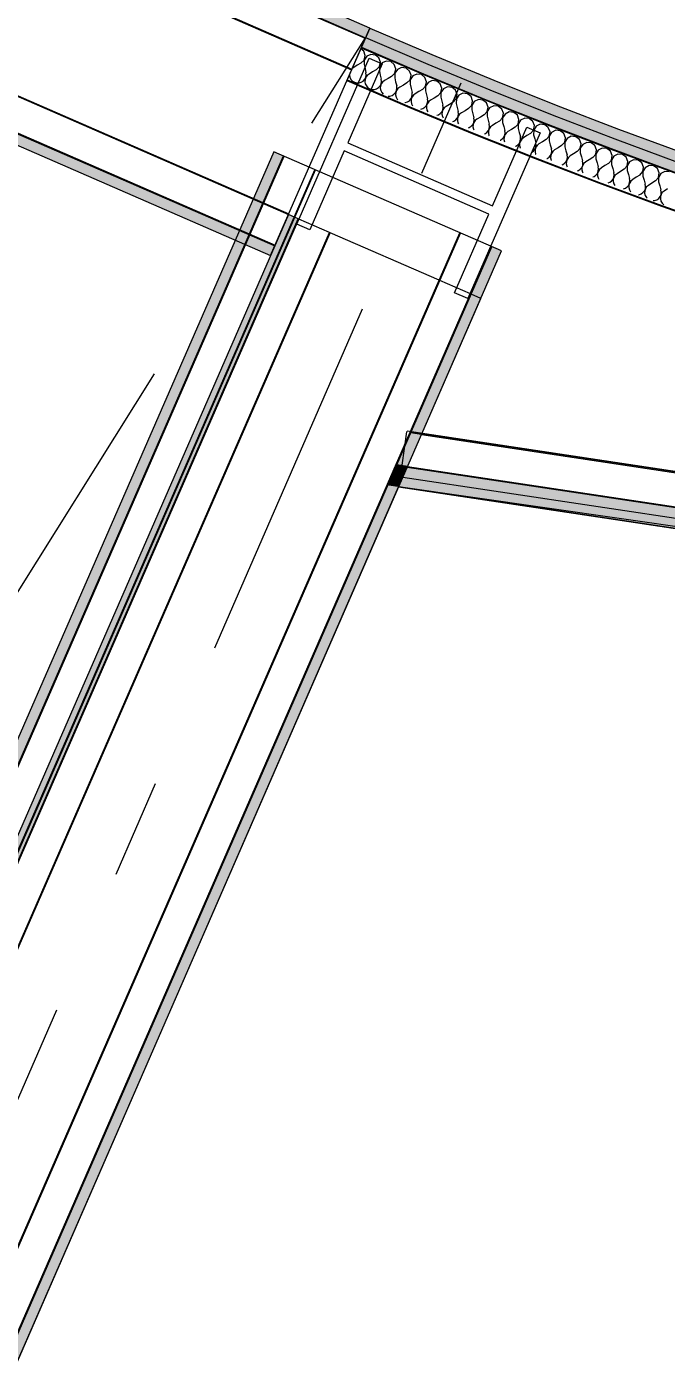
# Model space of a CAD drawing. Header units: millimetres. Extents: x -50172 to 90294, y -80883 to 956680.
# Drawn here: x -30409 to -29495, y -52141 to -50216 of the extents above; entities that cross this region are included whole.
import ezdxf
from ezdxf.enums import TextEntityAlignment as Align

# ---------------------------------------------------------------- set-up
doc = ezdxf.new("R2010")
doc.units = ezdxf.units.MM
doc.header["$MEASUREMENT"] = 0
for name, pattern in [('Dashed', [564.444447, 282.222223, -282.222223]), ('Double Dashed', [1093.611073, 529.166651, -211.666656, 141.111112, -211.666656]), ('Long Dashed', [1058.333302, 634.99999, -423.333311])]:
    doc.linetypes.add(name, pattern=pattern)
for name, color, linetype in [('A-25-M_Wall_Int', 7, 'Continuous'), ('A-95-MC_Marker_Section_P2.Marker', 7, 'Continuous'), ('COLUMN.IFC Import', 7, 'Continuous'), ('New_A-15-MG_Structural_Grid_Phase_2', 7, 'Continuous'), ('New_A-25-M_Wall_Int', 7, 'Continuous'), ('New_A-95-D_1_100', 7, 'Continuous')]:
    doc.layers.add(name, color=color, linetype=linetype)
for name, color, linetype, lineweight in [('A-25-M_Wall_Int_Pen_No__1', 7, 'Continuous', 13), ('A-25-M_Wall_Int_Pen_No__87', 8, 'Continuous', 20), ('A-95-MC_Marker_Section_P2.Marker_Pen_No__1', 7, 'Continuous', 13), ('COLUMN.IFC Import_Pen_No__2', 8, 'Continuous', 15), ('New_A-25-M_Wall_Int_Pen_No__1', 7, 'Continuous', 13), ('New_A-25-M_Wall_Int_Pen_No__150', 7, 'Continuous', 0), ('New_A-95-D_1_100_Pen_No__1', 7, 'Continuous', 13), ('New_A-95-P_Drawing_Pen_No__1', 7, 'Continuous', 13)]:
    doc.layers.add(name, color=color, linetype=linetype, lineweight=lineweight)
for name, color, linetype, lineweight, true_color in [('A-25-M_Wall_Int_Pen_No__107', 7, 'Continuous', 15, 0xa6a6a6), ('A-25-M_Wall_Int_Pen_No__81', 7, 'Continuous', 20, 0x6a6a6a), ('New_A-15-MG_Structural_Grid_Phase_2_Pen_No__222', 7, 'Continuous', 13, 0x65af33), ('New_A-25-M_Wall_Int_Pen_No__107', 7, 'Continuous', 15, 0xa6a6a6), ('New_A-25-M_Wall_Int_Pen_No__81', 7, 'Continuous', 20, 0x6a6a6a)]:
    doc.layers.add(name, color=color, linetype=linetype, lineweight=lineweight, true_color=true_color)
doc.styles.add('GENERATED_STYLE_3', font='')
doc.styles.add('GENERATED_STYLE_4', font='')
doc.styles.get('GENERATED_STYLE_3').set_extended_font_data('Arial')
doc.styles.get('GENERATED_STYLE_4').set_extended_font_data('Swis721 BT')
doc.dimstyles.new('GENERATED_STYLE__2', dxfattribs={"dimtxt": 300, "dimasz": 95, "dimexe": 0.18, "dimexo": 0, "dimgap": 0.09, "dimtad": 1, "dimdec": 0, "dimzin": 0, "dimdsep": 46, "dimtxsty": 'GENERATED_STYLE_3', "dimblk": 'ARROWHEAD_2', "dimblk1": 'ARROWHEAD_2', "dimblk2": 'ARROWHEAD_2', "dimcen": 0.09, "dimclrd": 7, "dimclre": 7, "dimclrt": 7, "dimadec": 0, "dimazin": 0, "dimtfac": 1, "dimtdec": 4, "dimtmove": 0, "dimatfit": 3, "dimfxl": 1, "dimtolj": 1, "dimtzin": 0, "dimarcsym": 0})

# ---------------------------------------------------------------- blocks, each defined once
blk = doc.blocks.new('*X416')
at = {"layer": 'New_A-25-M_Wall_Int_Pen_No__150', "linetype": 'Continuous'}
for p, q in [((-29927.2, -50250.5), (-29931.4, -50247)), ((-29925.1, -50256.6), (-29927.2, -50250.5)), ((-29936.3, -50270.5), (-29941.5, -50273.5)), ((-29931.1, -50267.6), (-29936.3, -50270.5)), ((-29931.1, -50267.6), (-29926.5, -50263)), ((-29926.4, -50263), (-29926.7, -50269.5)), ((-29926.7, -50269.5), (-29925.3, -50275.3)), ((-29926.5, -50263), (-29925.1, -50256.6)), ((-29922.8, -50257.6), (-29926.4, -50263)), ((-29916.9, -50255), (-29922.8, -50257.6)), ((-29910.4, -50255.8), (-29916.9, -50255)), ((-29905.4, -50259.9), (-29910.4, -50255.8)), ((-29903.2, -50266.1), (-29905.4, -50259.9)), ((-29904.7, -50272.4), (-29903.2, -50266.1)), ((-29900.9, -50267.1), (-29904.6, -50272.5)), ((-29895, -50264.4), (-29900.9, -50267.1)), ((-29888.5, -50265.2), (-29895, -50264.4)), ((-29883.5, -50269.3), (-29888.5, -50265.2)), ((-29881.3, -50275.5), (-29883.5, -50269.3)), ((-29947.4, -50283.6), (-29947.5, -50284.5)), ((-29947.5, -50284.5), (-29946.8, -50287.7)), ((-29946.8, -50287.7), (-29945.4, -50290.6)), ((-29941.5, -50273.5), (-29943.8, -50275.2)), ((-29925.6, -50290.5), (-29924.2, -50287.6)), ((-29925.3, -50275.3), (-29923.9, -50281.1)), ((-29924.1, -50287.6), (-29925.3, -50290.7)), ((-29924.2, -50287.6), (-29923.6, -50284.4)), ((-29922.2, -50285), (-29924.1, -50287.6)), ((-29923.6, -50284.4), (-29923.9, -50281.1)), ((-29919.6, -50283), (-29922.2, -50285)), ((-29914.4, -50280), (-29919.6, -50283)), ((-29909.2, -50277.1), (-29914.4, -50280)), ((-29909.2, -50277.1), (-29904.7, -50272.4)), ((-29904.6, -50272.5), (-29904.8, -50279)), ((-29904.8, -50279), (-29903.4, -50284.8)), ((-29903.4, -50284.8), (-29902, -50290.5)), ((-29892.4, -50289.5), (-29897.6, -50292.4)), ((-29887.3, -50286.5), (-29892.4, -50289.5)), ((-29887.3, -50286.5), (-29882.7, -50281.8)), ((-29882.7, -50281.9), (-29882.9, -50288.4)), ((-29882.9, -50288.4), (-29881.5, -50294.1)), ((-29882.7, -50281.8), (-29881.3, -50275.5)), ((-29879, -50276.5), (-29882.7, -50281.9)), ((-29873.1, -50273.8), (-29879, -50276.5)), ((-29866.7, -50274.6), (-29873.1, -50273.8)), ((-29861.6, -50278.7), (-29866.7, -50274.6)), ((-29859.4, -50284.8), (-29861.6, -50278.7)), ((-29860.8, -50291.1), (-29859.4, -50284.8)), ((-29857.1, -50285.8), (-29860.7, -50291.2)), ((-29851.2, -50283.1), (-29857.1, -50285.8)), ((-29844.7, -50283.8), (-29851.2, -50283.1)), ((-29839.7, -50287.9), (-29844.7, -50283.8)), ((-29837.5, -50294), (-29839.7, -50287.9)), ((-29945.4, -50290.6), (-29943.1, -50293)), ((-29943.1, -50293), (-29940.3, -50294.8)), ((-29940.3, -50294.8), (-29937.1, -50295.7)), ((-29937.1, -50295.7), (-29933.8, -50295.6)), ((-29933.8, -50295.6), (-29930.6, -50294.7)), ((-29930.6, -50294.7), (-29927.9, -50293)), ((-29927.9, -50293), (-29925.6, -50290.5)), ((-29925.3, -50290.7), (-29925.5, -50294)), ((-29925.5, -50294), (-29924.9, -50297.2)), ((-29924.9, -50297.2), (-29923.4, -50300.1)), ((-29923.4, -50300.1), (-29921.1, -50302.6)), ((-29921.1, -50302.6), (-29918.3, -50304.3)), ((-29918.3, -50304.3), (-29915.1, -50305.1)), ((-29915.1, -50305.1), (-29911.8, -50305.1)), ((-29911.8, -50305.1), (-29908.7, -50304.2)), ((-29908.7, -50304.2), (-29905.9, -50302.5)), ((-29905.9, -50302.5), (-29903.7, -50300)), ((-29903.7, -50300), (-29902.2, -50297.1)), ((-29903.3, -50300.2), (-29903.6, -50303.4)), ((-29903.6, -50303.4), (-29902.9, -50306.7)), ((-29902.2, -50297.1), (-29903.3, -50300.2)), ((-29902.9, -50306.7), (-29901.4, -50309.6)), ((-29902.2, -50297.1), (-29901.7, -50293.8)), ((-29900.2, -50294.4), (-29902.2, -50297.1)), ((-29901.7, -50293.8), (-29902, -50290.5)), ((-29897.6, -50292.4), (-29900.2, -50294.4)), ((-29881.7, -50309.4), (-29880.3, -50306.4)), ((-29881.5, -50294.1), (-29880, -50299.9)), ((-29880.2, -50306.5), (-29881.3, -50309.6)), ((-29880.3, -50306.4), (-29879.7, -50303.2)), ((-29878.2, -50303.8), (-29880.2, -50306.5)), ((-29879.7, -50303.2), (-29880, -50299.9)), ((-29875.6, -50301.8), (-29878.2, -50303.8)), ((-29870.5, -50298.8), (-29875.6, -50301.8)), ((-29865.3, -50295.8), (-29870.5, -50298.8)), ((-29865.3, -50295.8), (-29860.8, -50291.1)), ((-29860.7, -50291.2), (-29860.9, -50297.7)), ((-29860.9, -50297.7), (-29859.5, -50303.5)), ((-29859.5, -50303.5), (-29858, -50309.2)), ((-29848.5, -50308.1), (-29853.6, -50311.1)), ((-29843.3, -50305.1), (-29848.5, -50308.1)), ((-29843.3, -50305.1), (-29838.8, -50300.4)), ((-29838.7, -50300.4), (-29838.9, -50306.9)), ((-29838.9, -50306.9), (-29837.5, -50312.7)), ((-29838.8, -50300.4), (-29837.5, -50294)), ((-29835.2, -50295), (-29838.7, -50300.4)), ((-29829.3, -50292.3), (-29835.2, -50295)), ((-29822.8, -50293), (-29829.3, -50292.3)), ((-29817.7, -50297.1), (-29822.8, -50293)), ((-29815.5, -50303.2), (-29817.7, -50297.1)), ((-29816.8, -50309.6), (-29815.5, -50303.2)), ((-29813.2, -50304.2), (-29816.7, -50309.6)), ((-29807.3, -50301.4), (-29813.2, -50304.2)), ((-29800.8, -50302.2), (-29807.3, -50301.4)), ((-29795.7, -50306.2), (-29800.8, -50302.2)), ((-29793.5, -50312.3), (-29795.7, -50306.2)), ((-29901.4, -50309.6), (-29899.3, -50311.8)), ((-29892.3, -50314.6), (-29889.8, -50314.5)), ((-29889.8, -50314.5), (-29886.6, -50313.6)), ((-29886.6, -50313.6), (-29883.9, -50311.8)), ((-29883.9, -50311.8), (-29881.7, -50309.4)), ((-29881.3, -50309.6), (-29881.5, -50312.8)), ((-29881.5, -50312.8), (-29880.9, -50316.1)), ((-29880.9, -50316.1), (-29879.4, -50319)), ((-29879.4, -50319), (-29878.3, -50320.1)), ((-29868.6, -50323.9), (-29867.8, -50323.9)), ((-29867.8, -50323.9), (-29864.6, -50322.9)), ((-29864.6, -50322.9), (-29861.8, -50321.2)), ((-29861.8, -50321.2), (-29859.7, -50318.7)), ((-29859.7, -50318.7), (-29858.2, -50315.8)), ((-29859.3, -50318.9), (-29859.5, -50322.2)), ((-29859.5, -50322.2), (-29858.8, -50325.4)), ((-29858.1, -50315.8), (-29859.3, -50318.9)), ((-29858.8, -50325.4), (-29857.3, -50328.3)), ((-29858.2, -50315.8), (-29857.7, -50312.5)), ((-29856.2, -50313.1), (-29858.1, -50315.8)), ((-29857.7, -50312.5), (-29858, -50309.2)), ((-29857.3, -50328.3), (-29857.2, -50328.4)), ((-29853.6, -50311.1), (-29856.2, -50313.1)), ((-29839.8, -50330.4), (-29837.6, -50328)), ((-29837.6, -50328), (-29836.2, -50325)), ((-29837.5, -50312.7), (-29836, -50318.5)), ((-29837.2, -50328.1), (-29837.4, -50331.4)), ((-29836.1, -50325), (-29837.2, -50328.1)), ((-29836.2, -50325), (-29835.6, -50321.8)), ((-29834.2, -50322.4), (-29836.1, -50325)), ((-29835.6, -50321.8), (-29836, -50318.5)), ((-29831.6, -50320.3), (-29834.2, -50322.4)), ((-29826.5, -50317.3), (-29831.6, -50320.3)), ((-29821.3, -50314.3), (-29826.5, -50317.3)), ((-29821.3, -50314.3), (-29816.8, -50309.6)), ((-29816.7, -50309.6), (-29816.9, -50316.1)), ((-29816.9, -50316.1), (-29815.4, -50321.9)), ((-29815.4, -50321.9), (-29813.9, -50327.7)), ((-29813.6, -50330.9), (-29813.9, -50327.7)), ((-29804.4, -50326.5), (-29809.5, -50329.5)), ((-29799.3, -50323.4), (-29804.4, -50326.5)), ((-29799.3, -50323.4), (-29794.8, -50318.7)), ((-29794.7, -50318.7), (-29794.9, -50325.2)), ((-29794.9, -50325.2), (-29793.4, -50331)), ((-29794.8, -50318.7), (-29793.5, -50312.3)), ((-29791.2, -50313.3), (-29794.7, -50318.7)), ((-29785.3, -50310.5), (-29791.2, -50313.3)), ((-29778.8, -50311.2), (-29785.3, -50310.5)), ((-29773.7, -50315.3), (-29778.8, -50311.2)), ((-29777.2, -50332.5), (-29772.7, -50327.7)), ((-29771.5, -50321.4), (-29773.7, -50315.3)), ((-29772.7, -50327.8), (-29772.8, -50334.3)), ((-29772.7, -50327.7), (-29771.5, -50321.4)), ((-29769.1, -50322.3), (-29772.7, -50327.8)), ((-29763.2, -50319.5), (-29769.1, -50322.3)), ((-29756.8, -50320.2), (-29763.2, -50319.5)), ((-29751.7, -50324.2), (-29756.8, -50320.2)), ((-29749.4, -50330.3), (-29751.7, -50324.2)), ((-29845.4, -50333.1), (-29842.5, -50332.2)), ((-29842.5, -50332.2), (-29839.8, -50330.4)), ((-29837.4, -50331.4), (-29836.8, -50334.6)), ((-29836.8, -50334.6), (-29835.5, -50336.9)), ((-29822.6, -50342), (-29820.4, -50341.4)), ((-29820.4, -50341.4), (-29817.7, -50339.6)), ((-29817.7, -50339.6), (-29815.5, -50337.1)), ((-29815.5, -50337.1), (-29814.1, -50334.2)), ((-29815.1, -50337.3), (-29815.3, -50340.6)), ((-29815.3, -50340.6), (-29814.6, -50343.8)), ((-29814, -50334.2), (-29815.1, -50337.3)), ((-29814.6, -50343.8), (-29813.7, -50345.5)), ((-29814.1, -50334.2), (-29813.6, -50330.9)), ((-29812.1, -50331.5), (-29814, -50334.2)), ((-29809.5, -50329.5), (-29812.1, -50331.5)), ((-29795.6, -50348.7), (-29793.4, -50346.3)), ((-29793.4, -50331), (-29791.9, -50336.8)), ((-29793.4, -50346.3), (-29792, -50343.3)), ((-29793, -50346.4), (-29793.2, -50349.7)), ((-29791.9, -50343.3), (-29793, -50346.4)), ((-29792, -50343.3), (-29791.5, -50340)), ((-29791.5, -50340), (-29791.9, -50336.8)), ((-29790, -50340.6), (-29791.9, -50343.3)), ((-29787.4, -50338.6), (-29790, -50340.6)), ((-29782.3, -50335.5), (-29787.4, -50338.6)), ((-29777.2, -50332.5), (-29782.3, -50335.5)), ((-29772.8, -50334.3), (-29771.3, -50340)), ((-29771.3, -50340), (-29769.7, -50345.8)), ((-29769.4, -50349.1), (-29769.7, -50345.8)), ((-29765.3, -50347.6), (-29767.9, -50349.7)), ((-29760.2, -50344.5), (-29765.3, -50347.6)), ((-29755.1, -50341.5), (-29760.2, -50344.5)), ((-29755.1, -50341.5), (-29750.7, -50336.7)), ((-29750.7, -50336.7), (-29749.4, -50330.3)), ((-29750.6, -50336.8), (-29750.7, -50343.3)), ((-29750.7, -50343.3), (-29749.1, -50349)), ((-29747.1, -50331.3), (-29750.6, -50336.8)), ((-29741.2, -50328.5), (-29747.1, -50331.3)), ((-29734.7, -50329.2), (-29741.2, -50328.5)), ((-29729.6, -50333.1), (-29734.7, -50329.2)), ((-29733, -50350.4), (-29728.5, -50345.6)), ((-29727.3, -50339.2), (-29729.6, -50333.1)), ((-29728.5, -50345.6), (-29727.3, -50339.2)), ((-29725, -50340.2), (-29728.5, -50345.7)), ((-29728.5, -50345.7), (-29728.5, -50352.2)), ((-29719.1, -50337.3), (-29725, -50340.2)), ((-29712.6, -50338), (-29719.1, -50337.3)), ((-29707.5, -50342), (-29712.6, -50338)), ((-29705.2, -50348.1), (-29707.5, -50342)), ((-29697, -50346.1), (-29702.8, -50349)), ((-29690.5, -50346.8), (-29697, -50346.1)), ((-29685.3, -50350.7), (-29690.5, -50346.8)), ((-29799.8, -50351), (-29798.3, -50350.5)), ((-29798.3, -50350.5), (-29795.6, -50348.7)), ((-29793.2, -50349.7), (-29792.5, -50352.9)), ((-29792.5, -50352.9), (-29791.8, -50354.2)), ((-29777.2, -50359.9), (-29776.2, -50359.6)), ((-29776.2, -50359.6), (-29773.4, -50357.8)), ((-29773.4, -50357.8), (-29771.2, -50355.3)), ((-29771.2, -50355.3), (-29769.9, -50352.3)), ((-29770.9, -50355.4), (-29771.1, -50358.7)), ((-29771.1, -50358.7), (-29770.3, -50361.9)), ((-29769.8, -50352.3), (-29770.9, -50355.4)), ((-29770.3, -50361.9), (-29769.9, -50362.8)), ((-29769.9, -50352.3), (-29769.4, -50349.1)), ((-29767.9, -50349.7), (-29769.8, -50352.3)), ((-29754, -50368.6), (-29751.2, -50366.8)), ((-29751.2, -50366.8), (-29749.1, -50364.3)), ((-29749.1, -50349), (-29747.6, -50354.8)), ((-29749.1, -50364.3), (-29747.7, -50361.3)), ((-29748.7, -50364.4), (-29748.9, -50367.7)), ((-29747.6, -50361.3), (-29748.7, -50364.4)), ((-29747.7, -50361.3), (-29747.2, -50358)), ((-29747.2, -50358), (-29747.6, -50354.8)), ((-29745.7, -50358.6), (-29747.6, -50361.3)), ((-29743.2, -50356.6), (-29745.7, -50358.6)), ((-29738.1, -50353.5), (-29743.2, -50356.6)), ((-29733, -50350.4), (-29738.1, -50353.5)), ((-29728.5, -50352.2), (-29727, -50357.9)), ((-29727, -50357.9), (-29725.4, -50363.7)), ((-29725, -50366.9), (-29725.4, -50363.7)), ((-29721, -50365.4), (-29723.5, -50367.5)), ((-29715.9, -50362.3), (-29721, -50365.4)), ((-29710.8, -50359.2), (-29715.9, -50362.3)), ((-29710.8, -50359.2), (-29706.4, -50354.5)), ((-29706.4, -50354.5), (-29705.2, -50348.1)), ((-29706.3, -50354.5), (-29706.4, -50361)), ((-29706.4, -50361), (-29704.8, -50366.7)), ((-29702.8, -50349), (-29706.3, -50354.5)), ((-29704.8, -50366.7), (-29703.2, -50372.5)), ((-29688.6, -50368), (-29684.2, -50363.2)), ((-29683, -50356.8), (-29685.3, -50350.7)), ((-29684.2, -50363.2), (-29683, -50356.8)), ((-29684.1, -50363.2), (-29684.2, -50369.8)), ((-29680.7, -50357.7), (-29684.1, -50363.2)), ((-29674.8, -50354.9), (-29680.7, -50357.7)), ((-29668.4, -50355.5), (-29674.8, -50354.9)), ((-29663.2, -50359.4), (-29668.4, -50355.5)), ((-29660.8, -50365.5), (-29663.2, -50359.4)), ((-29662, -50371.9), (-29660.8, -50365.5)), ((-29658.5, -50366.4), (-29661.9, -50371.9)), ((-29652.7, -50363.5), (-29658.5, -50366.4)), ((-29646.2, -50364.1), (-29652.7, -50363.5)), ((-29641, -50368.1), (-29646.2, -50364.1)), ((-29754.7, -50368.8), (-29754, -50368.6)), ((-29748.9, -50367.7), (-29748.2, -50370.9)), ((-29748.2, -50370.9), (-29747.8, -50371.5)), ((-29732.3, -50377.6), (-29731.7, -50377.5)), ((-29731.7, -50377.5), (-29729, -50375.7)), ((-29729, -50375.7), (-29726.9, -50373.2)), ((-29726.9, -50373.2), (-29725.5, -50370.2)), ((-29726.5, -50373.3), (-29726.7, -50376.6)), ((-29726.7, -50376.6), (-29725.9, -50379.8)), ((-29725.4, -50370.2), (-29726.5, -50373.3)), ((-29725.9, -50379.8), (-29725.7, -50380.2)), ((-29725.5, -50370.2), (-29725, -50366.9)), ((-29723.5, -50367.5), (-29725.4, -50370.2)), ((-29709.5, -50386.3), (-29706.8, -50384.5)), ((-29706.8, -50384.5), (-29704.6, -50382)), ((-29704.6, -50382), (-29703.3, -50379)), ((-29704.3, -50382.1), (-29704.4, -50385.4)), ((-29704.4, -50385.4), (-29703.7, -50388.6)), ((-29703.2, -50379), (-29704.3, -50382.1)), ((-29703.3, -50379), (-29702.8, -50375.7)), ((-29702.8, -50375.7), (-29703.2, -50372.5)), ((-29701.3, -50376.3), (-29703.2, -50379)), ((-29698.8, -50374.2), (-29701.3, -50376.3)), ((-29693.7, -50371.1), (-29698.8, -50374.2)), ((-29688.6, -50368), (-29693.7, -50371.1)), ((-29684.2, -50369.8), (-29682.6, -50375.5)), ((-29682.6, -50375.5), (-29681, -50381.2)), ((-29680.6, -50384.5), (-29681, -50381.2)), ((-29681, -50387.7), (-29680.6, -50384.5)), ((-29679.1, -50385.1), (-29681, -50387.8)), ((-29676.6, -50383), (-29679.1, -50385.1)), ((-29671.5, -50379.9), (-29676.6, -50383)), ((-29666.4, -50376.7), (-29671.5, -50379.9)), ((-29666.4, -50376.7), (-29662, -50371.9)), ((-29661.9, -50371.9), (-29662, -50378.4)), ((-29662, -50378.4), (-29660.4, -50384.2)), ((-29660.4, -50384.2), (-29658.8, -50389.9)), ((-29644.2, -50385.4), (-29649.2, -50388.5)), ((-29644.2, -50385.4), (-29639.8, -50380.5)), ((-29638.6, -50374.1), (-29641, -50368.1)), ((-29639.8, -50380.5), (-29638.6, -50374.1)), ((-29636.3, -50375), (-29639.7, -50380.6)), ((-29639.7, -50380.6), (-29639.7, -50387.1)), ((-29630.5, -50372.1), (-29636.3, -50375)), ((-29624, -50372.7), (-29630.5, -50372.1)), ((-29618.8, -50376.6), (-29624, -50372.7)), ((-29616.4, -50382.7), (-29618.8, -50376.6)), ((-29617.6, -50389.1), (-29616.4, -50382.7)), ((-29614.1, -50383.6), (-29617.5, -50389.1)), ((-29608.2, -50380.7), (-29614.1, -50383.6)), ((-29601.8, -50381.2), (-29608.2, -50380.7)), ((-29596.5, -50385.1), (-29601.8, -50381.2)), ((-29594.1, -50391.2), (-29596.5, -50385.1)), ((-29709.9, -50386.5), (-29709.5, -50386.3)), ((-29703.7, -50388.6), (-29703.5, -50389)), ((-29687.7, -50395.2), (-29687.2, -50395.1)), ((-29687.2, -50395.1), (-29684.5, -50393.3)), ((-29684.5, -50393.3), (-29682.4, -50390.7)), ((-29682.4, -50390.7), (-29681, -50387.7)), ((-29682, -50390.9), (-29682.2, -50394.2)), ((-29682.2, -50394.2), (-29681.4, -50397.4)), ((-29681, -50387.8), (-29682, -50390.9)), ((-29681.4, -50397.4), (-29681.2, -50397.8)), ((-29665.5, -50404), (-29664.9, -50403.8)), ((-29664.9, -50403.8), (-29662.2, -50402)), ((-29662.2, -50402), (-29660.1, -50399.4)), ((-29660.1, -50399.4), (-29658.8, -50396.4)), ((-29659.7, -50399.6), (-29659.9, -50402.9)), ((-29659.9, -50402.9), (-29659.1, -50406.1)), ((-29658.7, -50396.5), (-29659.7, -50399.6)), ((-29658.3, -50393.2), (-29658.8, -50389.9)), ((-29658.8, -50396.4), (-29658.3, -50393.2)), ((-29656.8, -50393.8), (-29658.7, -50396.5)), ((-29654.3, -50391.6), (-29656.8, -50393.8)), ((-29649.2, -50388.5), (-29654.3, -50391.6)), ((-29639.7, -50387.1), (-29638.1, -50392.8)), ((-29638.1, -50392.8), (-29636.5, -50398.5)), ((-29637.8, -50408), (-29636.5, -50405)), ((-29636.4, -50405.1), (-29637.4, -50408.2)), ((-29636, -50401.8), (-29636.5, -50398.5)), ((-29636.5, -50405), (-29636, -50401.8)), ((-29634.5, -50402.4), (-29636.4, -50405.1)), ((-29632, -50400.2), (-29634.5, -50402.4)), ((-29627, -50397.1), (-29632, -50400.2)), ((-29621.9, -50393.9), (-29627, -50397.1)), ((-29621.9, -50393.9), (-29617.6, -50389.1)), ((-29617.5, -50389.1), (-29617.5, -50395.6)), ((-29617.5, -50395.6), (-29615.8, -50401.3)), ((-29615.8, -50401.3), (-29614.2, -50407.1)), ((-29599.6, -50402.4), (-29604.7, -50405.6)), ((-29599.6, -50402.4), (-29595.3, -50397.6)), ((-29595.3, -50397.6), (-29594.1, -50391.2)), ((-29591.8, -50392), (-29595.2, -50397.6)), ((-29595.2, -50397.6), (-29595.2, -50404.1)), ((-29595.2, -50404.1), (-29593.5, -50409.8)), ((-29586, -50389.1), (-29591.8, -50392)), ((-29579.5, -50389.7), (-29586, -50389.1)), ((-29574.3, -50393.5), (-29579.5, -50389.7)), ((-29571.9, -50399.6), (-29574.3, -50393.5)), ((-29573, -50406), (-29571.9, -50399.6)), ((-29569.5, -50400.4), (-29572.9, -50406)), ((-29563.7, -50397.5), (-29569.5, -50400.4)), ((-29557.2, -50398), (-29563.7, -50397.5)), ((-29552, -50401.9), (-29557.2, -50398)), ((-29549.6, -50407.9), (-29552, -50401.9)), ((-29659.1, -50406.1), (-29658.8, -50406.6)), ((-29643.4, -50412.7), (-29642.6, -50412.4)), ((-29642.6, -50412.4), (-29639.9, -50410.6)), ((-29639.9, -50410.6), (-29637.8, -50408)), ((-29637.4, -50408.2), (-29637.5, -50411.5)), ((-29637.5, -50411.5), (-29636.8, -50414.7)), ((-29636.8, -50414.7), (-29636.3, -50415.5)), ((-29621.4, -50421.4), (-29620.3, -50421)), ((-29620.3, -50421), (-29617.5, -50419.1)), ((-29617.5, -50419.1), (-29615.5, -50416.6)), ((-29615.5, -50416.6), (-29614.1, -50413.6)), ((-29615.1, -50416.7), (-29615.2, -50420)), ((-29615.2, -50420), (-29614.4, -50423.2)), ((-29614, -50413.6), (-29615.1, -50416.7)), ((-29614.4, -50423.2), (-29613.7, -50424.4)), ((-29613.7, -50410.3), (-29614.2, -50407.1)), ((-29614.1, -50413.6), (-29613.7, -50410.3)), ((-29612.2, -50410.9), (-29614, -50413.6)), ((-29609.7, -50408.8), (-29612.2, -50410.9)), ((-29604.7, -50405.6), (-29609.7, -50408.8)), ((-29593.5, -50409.8), (-29591.8, -50415.5)), ((-29593.1, -50425.1), (-29591.8, -50422.1)), ((-29591.7, -50422.1), (-29592.7, -50425.2)), ((-29591.3, -50418.8), (-29591.8, -50415.5)), ((-29591.8, -50422.1), (-29591.3, -50418.8)), ((-29589.9, -50419.4), (-29591.7, -50422.1)), ((-29587.4, -50417.2), (-29589.9, -50419.4)), ((-29582.3, -50414), (-29587.4, -50417.2)), ((-29577.3, -50410.8), (-29582.3, -50414)), ((-29577.3, -50410.8), (-29573, -50406)), ((-29572.9, -50406), (-29572.8, -50412.5)), ((-29572.8, -50412.5), (-29571.1, -50418.2)), ((-29571.1, -50418.2), (-29569.5, -50423.9)), ((-29569, -50427.2), (-29569.5, -50423.9)), ((-29560, -50422.4), (-29565, -50425.6)), ((-29555, -50419.2), (-29560, -50422.4)), ((-29555, -50419.2), (-29550.6, -50414.3)), ((-29550.6, -50414.3), (-29549.6, -50407.9)), ((-29547.2, -50408.8), (-29550.6, -50414.3)), ((-29550.6, -50414.3), (-29550.5, -50420.9)), ((-29550.5, -50420.9), (-29548.8, -50426.6)), ((-29541.4, -50405.8), (-29547.2, -50408.8)), ((-29534.9, -50406.3), (-29541.4, -50405.8)), ((-29529.7, -50410.1), (-29534.9, -50406.3)), ((-29532.6, -50427.5), (-29528.3, -50422.6)), ((-29527.2, -50416.2), (-29529.7, -50410.1)), ((-29528.3, -50422.6), (-29527.2, -50416.2)), ((-29524.9, -50417), (-29528.2, -50422.6)), ((-29528.2, -50422.6), (-29528.1, -50429.1)), ((-29519.1, -50414), (-29524.9, -50417)), ((-29512.6, -50414.5), (-29519.1, -50414)), ((-29507.3, -50418.3), (-29512.6, -50414.5)), ((-29504.8, -50424.4), (-29507.3, -50418.3)), ((-29505.9, -50430.8), (-29504.8, -50424.4)), ((-29496.7, -50422.2), (-29502.5, -50425.2)), ((-29490.2, -50422.7), (-29496.7, -50422.2)), ((-29599.4, -50430), (-29597.9, -50429.5)), ((-29597.9, -50429.5), (-29595.2, -50427.6)), ((-29595.2, -50427.6), (-29593.1, -50425.1)), ((-29592.7, -50425.2), (-29592.8, -50428.5)), ((-29592.8, -50428.5), (-29592, -50431.7)), ((-29592, -50431.7), (-29591.1, -50433.3)), ((-29577.6, -50438.6), (-29575.5, -50437.9)), ((-29575.5, -50437.9), (-29572.8, -50436)), ((-29572.8, -50436), (-29570.7, -50433.5)), ((-29570.7, -50433.5), (-29569.4, -50430.5)), ((-29570.3, -50433.6), (-29570.4, -50436.9)), ((-29570.4, -50436.9), (-29569.6, -50440.1)), ((-29569.3, -50430.5), (-29570.3, -50433.6)), ((-29569.6, -50440.1), (-29568.3, -50442.3)), ((-29569.4, -50430.5), (-29569, -50427.2)), ((-29567.5, -50427.8), (-29569.3, -50430.5)), ((-29565, -50425.6), (-29567.5, -50427.8)), ((-29550.3, -50444.4), (-29548.3, -50441.8)), ((-29548.8, -50426.6), (-29547.1, -50432.3)), ((-29548.3, -50441.8), (-29547, -50438.8)), ((-29547.9, -50441.9), (-29548, -50445.2)), ((-29546.9, -50438.8), (-29547.9, -50441.9)), ((-29546.6, -50435.5), (-29547.1, -50432.3)), ((-29547, -50438.8), (-29546.6, -50435.5)), ((-29545.1, -50436.1), (-29546.9, -50438.8)), ((-29542.6, -50433.9), (-29545.1, -50436.1)), ((-29537.6, -50430.7), (-29542.6, -50433.9)), ((-29532.6, -50427.5), (-29537.6, -50430.7)), ((-29528.1, -50429.1), (-29526.4, -50434.8)), ((-29526.4, -50434.8), (-29524.7, -50440.5)), ((-29524.1, -50443.8), (-29524.7, -50440.5)), ((-29524.5, -50447), (-29524.1, -50443.8)), ((-29520.2, -50442.2), (-29522.7, -50444.3)), ((-29515.2, -50438.9), (-29520.2, -50442.2)), ((-29510.2, -50435.7), (-29515.2, -50438.9)), ((-29510.2, -50435.7), (-29505.9, -50430.8)), ((-29502.5, -50425.2), (-29505.8, -50430.8)), ((-29505.8, -50430.8), (-29505.7, -50437.3)), ((-29505.7, -50437.3), (-29504, -50443)), ((-29504, -50443), (-29502.2, -50448.7)), ((-29555.8, -50447.2), (-29553, -50446.2)), ((-29553, -50446.2), (-29550.3, -50444.4)), ((-29548, -50445.2), (-29547.2, -50448.4)), ((-29547.2, -50448.4), (-29545.5, -50451.3)), ((-29545.5, -50451.3), (-29545.5, -50451.3)), ((-29534.4, -50455.7), (-29533.7, -50455.6)), ((-29533.7, -50455.6), (-29530.6, -50454.5)), ((-29530.6, -50454.5), (-29527.9, -50452.6)), ((-29527.9, -50452.6), (-29525.8, -50450.1)), ((-29525.8, -50450.1), (-29524.5, -50447)), ((-29525.4, -50450.2), (-29525.5, -50453.5)), ((-29525.5, -50453.5), (-29524.7, -50456.7)), ((-29524.5, -50447.1), (-29525.4, -50450.2)), ((-29524.7, -50456.7), (-29523, -50459.5)), ((-29522.7, -50444.3), (-29524.5, -50447.1)), ((-29523, -50459.5), (-29521.9, -50460.6)), ((-29511.2, -50463.8), (-29508.1, -50462.7)), ((-29508.1, -50462.7), (-29505.4, -50460.8)), ((-29505.4, -50460.8), (-29503.4, -50458.3)), ((-29503.4, -50458.3), (-29502.1, -50455.2)), ((-29502, -50455.3), (-29503, -50458.4)), ((-29503, -50458.4), (-29503, -50461.7)), ((-29503, -50461.7), (-29502.2, -50464.9)), ((-29501.7, -50452), (-29502.2, -50448.7)), ((-29502.1, -50455.2), (-29501.7, -50452)), ((-29500.2, -50452.5), (-29502, -50455.3)), ((-29497.7, -50450.3), (-29500.2, -50452.5)), ((-29492.7, -50447.1), (-29497.7, -50450.3)), ((-29513.3, -50464), (-29511.2, -50463.8)), ((-29502.2, -50464.9), (-29500.5, -50467.7)), ((-29500.5, -50467.7), (-29498.2, -50469.9))]:
    blk.add_line(p, q, dxfattribs=at)
blk = doc.blocks.new('Wall_96_1', base_point=(-29918.5, -50217.2))
at = {"layer": 'New_A-25-M_Wall_Int_Pen_No__107', "linetype": 'Continuous'}
for points in [[(-20081.5, -46377.2, -0.413614), (-29924.5, -50231), (-29930.5, -50244.7, 0.413614), (-20067.8, -46383.2)], [(-20095.3, -46371.2, -0.413614), (-29918.5, -50217.2), (-29924.5, -50231, 0.413614), (-20081.5, -46377.2)]]:
    blk.add_hatch(color=256, dxfattribs=at).paths.add_polyline_path(points)
at = {"layer": 'New_A-25-M_Wall_Int_Pen_No__81', "linetype": 'Continuous', "lineweight": 0, "true_color": 0x353535}
for points in [[(-20067.8, -46383.2, -0.413614), (-29930.5, -50244.7), (-29930.9, -50245.6, 0.413614), (-20066.9, -46383.6)], [(-20021.1, -46403.7, -0.413614), (-29950.8, -50291.5), (-29951.2, -50292.4, 0.413614), (-20020.2, -46404.1)]]:
    blk.add_hatch(color=250, dxfattribs=at).paths.add_polyline_path(points)
at = {"layer": 'New_A-25-M_Wall_Int_Pen_No__1', "linetype": 'Continuous', "flags": 128}
blk.add_lwpolyline([(-29918.5, -50217.2), (-29951.2, -50292.4)], dxfattribs=at)
at = {"layer": 'New_A-25-M_Wall_Int_Pen_No__1', "linetype": 'Continuous'}
for radius in [7482.1, 7467.1, 7498.1, 7497.1, 7549.1, 7548.1]:
    blk.add_arc((-26933.8, -43372.5), radius, 246.44045, 336.32308, dxfattribs=at)
at = {"layer": 'New_A-25-M_Wall_Int', "color": 250, "lineweight": 50, "true_color": 0x2a2a2a}
blk.add_blockref('*X416', (0, 0), dxfattribs=at)
blk = doc.blocks.new('Wall_242_1', base_point=(-29877.1, -50872.8))
at = {"layer": 'A-25-M_Wall_Int_Pen_No__87', "linetype": 'Continuous', "flags": 128}
for points in [[(-29872.4, -50842.2), (-29865.3, -50794.7)], [(-29865.3, -50794.7), (-29865.1, -50793.7)], [(-25703.7, -51420.9), (-29865.1, -50793.7)], [(-29874.8, -50858), (-29872.6, -50843.2)], [(-29872.6, -50843.2), (-29872.4, -50842.2)], [(-29877.1, -50872.8), (-29874.8, -50858)], [(-29877.1, -50872.8), (-25694.4, -51503.2)]]:
    blk.add_lwpolyline(points, dxfattribs=at)
blk = doc.blocks.new('Wall_256_1', base_point=(-32635.2, -49419.9))
at = {"layer": 'A-25-M_Wall_Int_Pen_No__107', "linetype": 'Continuous'}
for points in [[(-32810.9, -48972.3), (-29924.5, -50231), (-29918.5, -50217.2), (-32818.7, -48952.6)], [(-32635.2, -49419.9), (-30060.4, -50542.6), (-30054.4, -50528.9), (-32642.9, -49400.1)]]:
    blk.add_hatch(color=256, dxfattribs=at).paths.add_polyline_path(points)
at = {"layer": 'A-25-M_Wall_Int_Pen_No__81', "linetype": 'Continuous', "lineweight": 0, "true_color": 0x353535}
for points in [[(-32810.4, -48973.6), (-29924.9, -50231.9), (-29924.5, -50231), (-32810.9, -48972.3)], [(-32785.1, -49038.1), (-29944.4, -50276.8), (-29944, -50275.9), (-32785.6, -49036.8)], [(-32668.3, -49335.6), (-30034.8, -50484), (-30034.4, -50483.1), (-32668.8, -49334.3)], [(-32642.9, -49400.1), (-30054.4, -50528.9), (-30054, -50528), (-32643.5, -49398.8)]]:
    blk.add_hatch(color=250, dxfattribs=at).paths.add_polyline_path(points)
at = {"layer": 'A-25-M_Wall_Int_Pen_No__1', "linetype": 'Continuous'}
for p, q in [((-32810.9, -48972.3), (-29924.5, -50231)), ((-32810.4, -48973.6), (-29924.9, -50231.9)), ((-32785.6, -49036.8), (-29944, -50275.9)), ((-32785.1, -49038.1), (-29944.4, -50276.8)), ((-32668.8, -49334.3), (-30034.4, -50483.1)), ((-32668.3, -49335.6), (-30034.8, -50484)), ((-32643.5, -49398.8), (-30054, -50528)), ((-32642.9, -49400.1), (-30054.4, -50528.9))]:
    blk.add_line(p, q, dxfattribs=at)
at = {"layer": 'A-25-M_Wall_Int_Pen_No__1', "linetype": 'Continuous', "flags": 128}
for points in [[(-29918.5, -50217.2), (-32818.7, -48952.6)], [(-32635.2, -49419.9), (-30060.4, -50542.6)], [(-30060.4, -50542.6), (-29918.5, -50217.2)]]:
    blk.add_lwpolyline(points, dxfattribs=at)
blk = doc.blocks.new('Wall_399_1', base_point=(-29877.4, -50873.6))
at = {"layer": 'A-25-M_Wall_Int_Pen_No__107', "linetype": 'Continuous'}
for points in [[(-29871.2, -50859.4), (-25692.2, -51488.4), (-25690, -51473.5), (-29865, -50845.1)], [(-29877.4, -50873.6), (-25694.4, -51503.2), (-25692.2, -51488.4), (-29871.2, -50859.4)]]:
    blk.add_hatch(color=256, dxfattribs=at).paths.add_polyline_path(points)
at = {"layer": 'A-25-M_Wall_Int_Pen_No__81', "linetype": 'Continuous', "lineweight": 0, "true_color": 0x353535}
for points in [[(-29844.7, -50798.6), (-25682.7, -51425.1), (-25682.5, -51424.1), (-29844.3, -50797.7)], [(-29865, -50845.1), (-25690, -51473.5), (-25689.8, -51472.5), (-29864.6, -50844.2)]]:
    blk.add_hatch(color=250, dxfattribs=at).paths.add_polyline_path(points)
at = {"layer": 'A-25-M_Wall_Int_Pen_No__1', "linetype": 'Continuous'}
for p, q in [((-29844.7, -50798.6), (-25682.7, -51425.1)), ((-29865, -50845.1), (-25690, -51473.5)), ((-29864.6, -50844.2), (-25689.8, -51472.5)), ((-29871.2, -50859.4), (-25692.2, -51488.4))]:
    blk.add_line(p, q, dxfattribs=at)
at = {"layer": 'A-25-M_Wall_Int_Pen_No__1', "linetype": 'Continuous', "flags": 128}
for points in [[(-25703.7, -51420.9), (-29844.3, -50797.7)], [(-29877.4, -50873.6), (-25694.4, -51503.2)]]:
    blk.add_lwpolyline(points, dxfattribs=at)
blk = doc.blocks.new('Wall_402_1', base_point=(-37818, -69083.5))
at = {"layer": 'A-25-M_Wall_Int_Pen_No__107', "linetype": 'Continuous'}
for points in [[(-31402.4, -53520.3), (-30041.9, -50400.2), (-30055.6, -50394.2), (-31416.2, -53514.3)], [(-29844.3, -50797.7), (-29730.2, -50536.1), (-29744, -50530.1), (-29859.6, -50795.4)], [(-29880.3, -50842.8), (-29886.5, -50857.1), (-29871.2, -50859.4), (-29865, -50845.1)], [(-29886.5, -50857.1), (-29892.8, -50871.3), (-29877.4, -50873.6), (-29871.2, -50859.4)], [(-29892.8, -50871.3), (-37831.8, -69077.5), (-37818, -69083.5), (-29877.4, -50873.6)]]:
    blk.add_hatch(color=256, dxfattribs=at).paths.add_polyline_path(points)
at = {"layer": 'A-25-M_Wall_Int_Pen_No__81', "linetype": 'Continuous', "lineweight": 0, "true_color": 0x353535}
for points in [[(-31407.5, -53534.4), (-30041, -50400.6), (-30041.9, -50400.2), (-31408.4, -53534)], [(-38083.9, -68967.6), (-29996.1, -50420.2), (-29997, -50419.8), (-38084.8, -68967.2)], [(-37876.7, -69057.9), (-29788.9, -50510.5), (-29789.8, -50510.1), (-37877.6, -69057.5)], [(-29879.9, -50841.9), (-29744, -50530.1), (-29744.9, -50529.7), (-29880.9, -50841.7)], [(-29859.6, -50795.4), (-29860.1, -50796.3), (-29844.7, -50798.6), (-29844.3, -50797.7)], [(-29881.4, -50842.7), (-37832.7, -69077.1), (-37831.8, -69077.5), (-29880.3, -50842.8)], [(-29880.9, -50841.7), (-29881.4, -50842.7), (-29880.3, -50842.8), (-29879.9, -50841.9)], [(-29879.9, -50841.9), (-29880.3, -50842.8), (-29865, -50845.1), (-29864.6, -50844.2)]]:
    blk.add_hatch(color=250, dxfattribs=at).paths.add_polyline_path(points)
at = {"layer": 'A-25-M_Wall_Int_Pen_No__1', "linetype": 'Continuous'}
for p, q in [((-31407.5, -53534.4), (-30041, -50400.6)), ((-31402.4, -53520.3), (-30041.9, -50400.2)), ((-38084.8, -68967.2), (-29997, -50419.8)), ((-38083.9, -68967.6), (-29996.1, -50420.2)), ((-37877.6, -69057.5), (-29789.8, -50510.1)), ((-37876.7, -69057.9), (-29788.9, -50510.5)), ((-37832.7, -69077.1), (-29744.9, -50529.7)), ((-29879.9, -50841.9), (-29744, -50530.1)), ((-29844.7, -50798.6), (-29860.1, -50796.3)), ((-29844.3, -50797.7), (-29859.6, -50795.4)), ((-37831.8, -69077.5), (-29880.3, -50842.8)), ((-29880.3, -50842.8), (-29865, -50845.1)), ((-29864.6, -50844.2), (-29879.9, -50841.9)), ((-29886.5, -50857.1), (-29871.2, -50859.4))]:
    blk.add_line(p, q, dxfattribs=at)
at = {"layer": 'A-25-M_Wall_Int_Pen_No__1', "linetype": 'Continuous', "flags": 128}
for points in [[(-30055.6, -50394.2), (-31416.2, -53514.3)], [(-29730.2, -50536.1), (-30055.6, -50394.2)], [(-29844.3, -50797.7), (-29730.2, -50536.1)], [(-37818, -69083.5), (-29877.4, -50873.6)]]:
    blk.add_lwpolyline(points, dxfattribs=at)
blk = doc.blocks.new('Wall_413_1', base_point=(-31067.2, -53602.2))
at = {"layer": 'New_A-25-M_Wall_Int_Pen_No__107', "linetype": 'Continuous'}
for points in [[(-31328.5, -53488.3), (-30021.1, -50490), (-30034.8, -50484), (-31342.2, -53482.3)], [(-31067.2, -53602.2), (-29759.8, -50603.9), (-29773.6, -50597.9), (-31081, -53596.2)]]:
    blk.add_hatch(color=256, dxfattribs=at).paths.add_polyline_path(points)
at = {"layer": 'New_A-25-M_Wall_Int_Pen_No__81', "linetype": 'Continuous', "lineweight": 0, "true_color": 0x353535}
for points in [[(-31327.6, -53488.7), (-30020.1, -50490.4), (-30021.1, -50490), (-31328.5, -53488.3)], [(-31282.6, -53508.2), (-29975.2, -50509.9), (-29976.1, -50509.5), (-31283.6, -53507.8)], [(-31125.9, -53576.6), (-29818.5, -50578.3), (-29819.4, -50577.9), (-31126.8, -53576.2)], [(-31081, -53596.2), (-29773.6, -50597.9), (-29774.5, -50597.5), (-31081.9, -53595.8)]]:
    blk.add_hatch(color=250, dxfattribs=at).paths.add_polyline_path(points)
at = {"layer": 'New_A-25-M_Wall_Int_Pen_No__1', "linetype": 'Continuous'}
for p, q in [((-31328.5, -53488.3), (-30021.1, -50490)), ((-31327.6, -53488.7), (-30020.1, -50490.4)), ((-31283.6, -53507.8), (-29976.1, -50509.5)), ((-31282.6, -53508.2), (-29975.2, -50509.9)), ((-31126.8, -53576.2), (-29819.4, -50577.9)), ((-31125.9, -53576.6), (-29818.5, -50578.3)), ((-31081.9, -53595.8), (-29774.5, -50597.5)), ((-31081, -53596.2), (-29773.6, -50597.9))]:
    blk.add_line(p, q, dxfattribs=at)
at = {"layer": 'New_A-25-M_Wall_Int_Pen_No__1', "linetype": 'Continuous', "flags": 128}
for points in [[(-30034.8, -50484), (-31342.2, -53482.3)], [(-30021.1, -50490), (-30034.8, -50484)], [(-30020.1, -50490.4), (-30021.1, -50490)], [(-29976.1, -50509.5), (-30020.1, -50490.4)], [(-29975.2, -50509.9), (-29976.1, -50509.5)], [(-29819.4, -50577.9), (-29975.2, -50509.9)], [(-29818.5, -50578.3), (-29819.4, -50577.9)], [(-29774.5, -50597.5), (-29818.5, -50578.3)], [(-29773.6, -50597.9), (-29774.5, -50597.5)], [(-29759.8, -50603.9), (-29773.6, -50597.9)], [(-31067.2, -53602.2), (-29759.8, -50603.9)]]:
    blk.add_lwpolyline(points, dxfattribs=at)
blk = doc.blocks.new('Standard grid marker_9')
at = {"layer": 'New_A-15-MG_Structural_Grid_Phase_2_Pen_No__222', "linetype": 'Double Dashed'}
blk.add_line((2590.6, 0), (0, 0), dxfattribs=at)
at = {"layer": 'New_A-15-MG_Structural_Grid_Phase_2_Pen_No__222', "style": 'GENERATED_STYLE_4'}
for tag, p in [('AC_MarkerText_1_0', (-500, 43.3)), ('AC_MarkerText_1_1', (22598.6, 43.3))]:
    blk.add_attdef(tag, text='', height=350, rotation=90, dxfattribs=at).set_placement(p, align=Align.MIDDLE_CENTER)
blk = doc.blocks.new('Column 18')
at = {"layer": 'COLUMN.IFC Import_Pen_No__2', "linetype": 'Continuous'}
for p, q in [((-129.4, 133.35), (129.4, 133.35)), ((-129.4, 112.85), (-129.4, 133.35)), ((129.4, 133.35), (129.4, 112.85)), ((-6.4, 112.85), (-129.4, 112.85)), ((-6.4, -112.85), (-6.4, 112.85)), ((6.4, 112.85), (6.4, -112.85)), ((129.4, 112.85), (6.4, 112.85)), ((-129.4, -112.85), (-6.4, -112.85)), ((-129.4, -133.35), (-129.4, -112.85)), ((6.4, -112.85), (129.4, -112.85)), ((129.4, -112.85), (129.4, -133.35)), ((129.4, -133.35), (-129.4, -133.35))]:
    blk.add_line(p, q, dxfattribs=at)
blk = doc.blocks.new('*D1316')
at = {"layer": 'New_A-95-D_1_100_Pen_No__1', "linetype": 'Continuous'}
for p, q in [((-27482.1, -51234.1), (-26961.1, -51312.6)), ((-27044.7, -51238.2), (-27053.8, -51298.7)), ((-26997.4, -51343.7), (-27110.2, -51253.7)), ((-27053.8, -51298.7), (-29889.8, -70117)), ((-30318.2, -70052.5), (-29797.1, -70131)), ((-29946.3, -70072), (-29833.4, -70162)), ((-29889.8, -70117), (-29899, -70177.5))]:
    blk.add_line(p, q, dxfattribs=at)
at = {"layer": 'New_A-95-D_1_100_Pen_No__1', "insert": (-28318.7, -60094.6), "char_height": 300, "attachment_point": 7, "rotation": 261.4296, "style": 'GENERATED_STYLE_3'}
blk.add_mtext('\\A1;{\\fArial|b0|i0|c0|p34;19,031}', dxfattribs=at)
blk = doc.blocks.new('ARROWHEAD_2')
at = {"color": 0, "linetype": 'Continuous', "lineweight": 0}
for p, q in [((-0.378, -0.655), (0.378, 0.655)), ((0, 0), (-1, 0))]:
    blk.add_line(p, q, dxfattribs=at)
blk = doc.blocks.new('Cutting Plane_7_1', base_point=(-15692.4, -10945.9))
at = {"layer": 'A-95-MC_Marker_Section_P2.Marker_Pen_No__1', "linetype": 'Dashed'}
blk.add_line((-20307.7, -27164.2), (-38549.4, -68998.4), dxfattribs=at)

msp = doc.modelspace()

# ---------------------------------------------------------------- linework, layer by layer
at = {"layer": 'New_A-95-P_Drawing_Pen_No__1', "linetype": 'Long Dashed'}
for p, q in [((-40686, -67387.7), (-29924.8, -50231.3)), ((-1107.7, -54978), (-29877.6, -50873.6))]:
    msp.add_line(p, q, dxfattribs=at)

# ---------------------------------------------------------------- block references
at = {"layer": 'A-25-M_Wall_Int', "color": 250, "lineweight": 50, "true_color": 0x2a2a2a}
for name, p in [('Wall_256_1', (-32635.2, -49419.9)), ('Wall_402_1', (-37818, -69083.5)), ('Wall_399_1', (-29877.4, -50873.6)), ('Wall_242_1', (-29877.1, -50872.8))]:
    msp.add_blockref(name, p, dxfattribs=at)
at = {"layer": 'A-95-MC_Marker_Section_P2.Marker'}
msp.add_blockref('Cutting Plane_7_1', (-15692.4, -10945.9), dxfattribs=at)
at = {"layer": 'COLUMN.IFC Import', "linetype": 'Continuous', "zscale": 1000, "rotation": 66.44041158398767}
msp.add_blockref('Column 18', (-29849, -50432.3), dxfattribs=at)
at = {"layer": 'New_A-15-MG_Structural_Grid_Phase_2', "color": 8, "linetype": 'Continuous', "lineweight": 15, "zscale": 1000, "rotation": 246.4404115839914}
msp.add_blockref('Standard grid marker_9', (-29541.9, -49731.7), dxfattribs=at)
at = {"layer": 'New_A-25-M_Wall_Int', "color": 250, "lineweight": 50, "true_color": 0x2a2a2a}
for name, p in [('Wall_96_1', (-29918.5, -50217.2)), ('Wall_413_1', (-31067.2, -53602.2))]:
    msp.add_blockref(name, p, dxfattribs=at)

# ---------------------------------------------------------------- dimensions: what is measured, and where the dimension line sits
at = {"layer": 'New_A-95-D_1_100', "linetype": 'Continuous'}
dim = msp.add_linear_dim(base=(-29889.8, -70117), p1=(-27482.1, -51234.1), p2=(-30318.2, -70052.5), angle=261.4296, dimstyle='GENERATED_STYLE__2', dxfattribs=at)
dim.commit()
dim.dimension.update_dxf_attribs({"geometry": '*D1316', "text_midpoint": (-28266.9, -60757.3), "dimtype": 160, "text_rotation": 261.4296})

doc.saveas('drawing.dxf')
